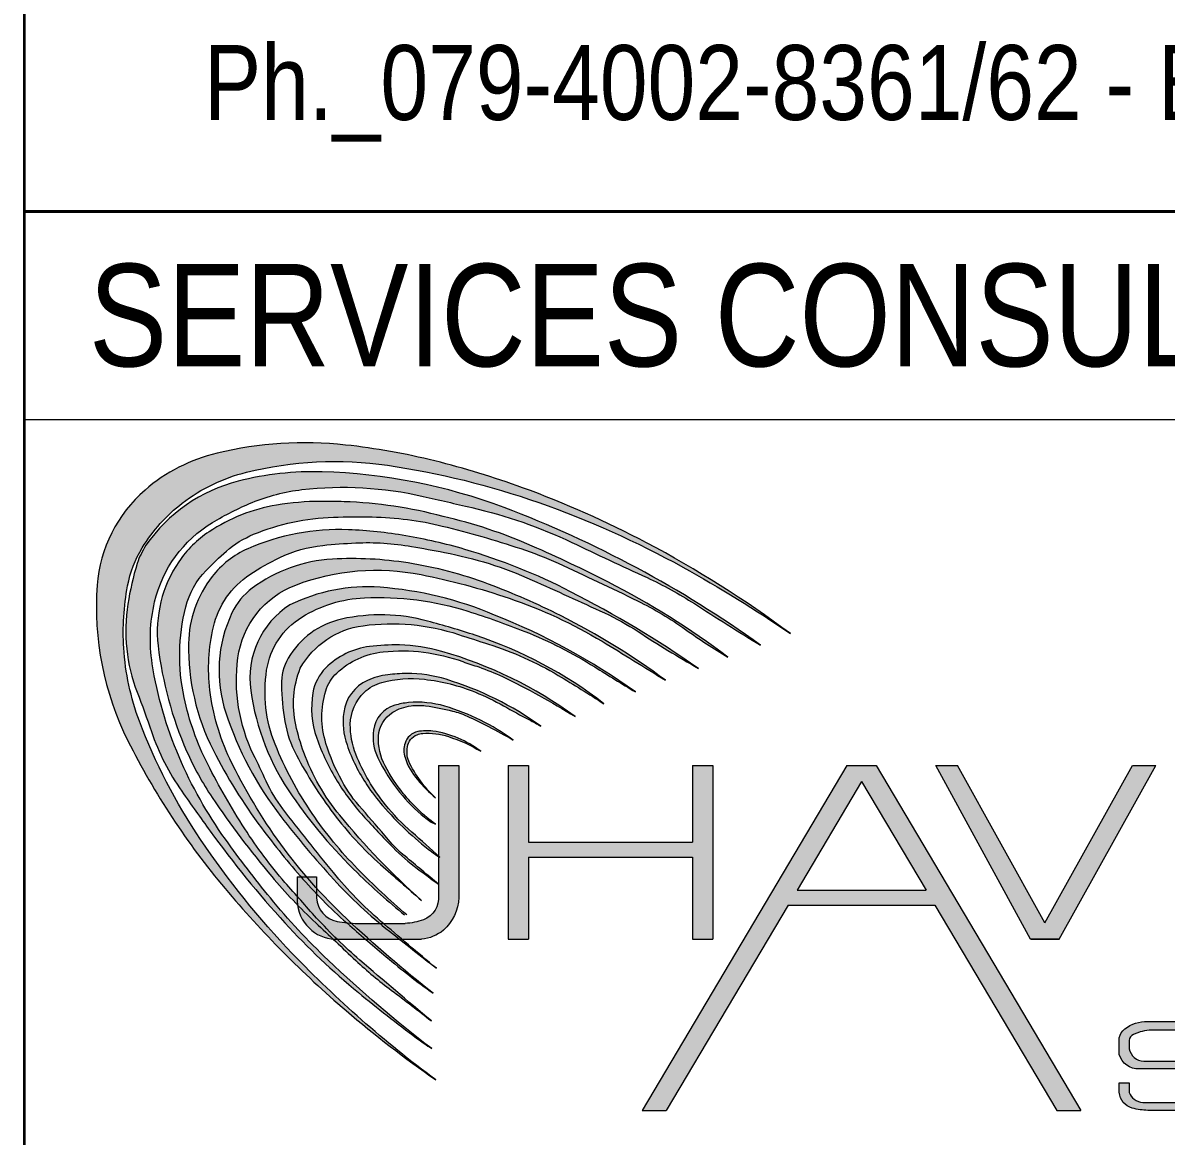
# Model space of a CAD drawing. Header units: millimetres. Extents: x 1112055 to 3390982, y -148532 to 766891.
# Drawn here: x 2341707 to 2345750, y 508818 to 512755 of the extents above; entities that cross this region are included whole.
import ezdxf

# ---------------------------------------------------------------- set-up
doc = ezdxf.new("R2010")
doc.units = ezdxf.units.MM
doc.layers.add('B TITLE BLOCK', color=250, linetype='Continuous', lineweight=0)
doc.layers.add('P_TITLE BLOCK TEXT', color=7, linetype='Continuous', lineweight=9)
doc.layers.add('FORMAT TEXT', color=7, linetype='Continuous')
doc.styles.add('SWINC', font='swissc.ttf')

msp = doc.modelspace()

# ---------------------------------------------------------------- hatches: boundary and pattern name
at = {"layer": 'P_TITLE BLOCK TEXT'}
h = msp.add_hatch(color=132, dxfattribs=at)
edge = h.paths.add_edge_path()
edge.add_arc((2342046.92718022, 507396.9352917128), 3983.460193533104, 53.40738024925572, 62.06814965141151)
edge.add_arc((2342292.862094722, 507860.8017895074), 3458.430565851211, 62.06814965141592, 70.03317482810094)
edge.add_arc((2342406.772265714, 508174.3321367174), 3124.848783258547, 70.03317482809399, 75.97859343029795)
edge.add_arc((2342594.119618882, 508924.5471444026), 2351.594886733707, 75.97859343029036, 83.79600611430364)
edge.add_arc((2342704.18172542, 509937.0287126045), 1333.1487206323, 83.79600611432355, 103.4628344697706)
edge.add_arc((2342534.192569336, 510647.1133251368), 603.0004684687026, 103.4628344698406, 130.8945988032374)
edge.add_arc((2342462.539610618, 510729.8475214706), 493.5514221663231, 130.8945988031822, 175.7468558291795)
edge.add_arc((2343021.935167643, 510688.2463836524), 1054.491743312077, 175.7468558291913, 206.5994891066257)
edge.add_arc((2344467.369536622, 511412.0498771463), 2671.022600495605, 206.599489106624, 220.0351460704707)
edge.add_arc((2345258.358317739, 512076.5955281502), 3704.117065735641, 220.0351460704673, 229.4516176688138)
edge.add_arc((2345435.824181096, 512284.0264122426), 3977.10370338756, 229.451617668814, 235.220912016763)
edge.add_arc((2345533.871216061, 512213.369543919), 3976.832745074115, 223.750510350848, 233.4797225032691, ccw=False)
edge.add_arc((2344865.118383506, 511573.1665639774), 3051.041080295484, 214.0067101927334, 223.7505103507822, ccw=False)
edge.add_arc((2344011.608780795, 510997.3216201038), 2021.441137930228, 200.6184789275951, 214.0067101927427, ccw=False)
edge.add_arc((2342955.27998478, 510599.8848636479), 892.8196333248831, 183.5449206794399, 200.6184789276071, ccw=False)
edge.add_arc((2342952.539385852, 510599.715084636), 890.0737805561496, 169.3544634026393, 183.544920679443, ccw=False)
edge.add_arc((2342472.74041362, 510689.90176247), 401.8722948823189, 148.634627778449, 169.3544634026265, ccw=False)
edge.add_arc((2342624.415526044, 510597.4446543347), 579.5057843296406, 127.55366604195959, 148.6346277784826, ccw=False)
edge.add_arc((2342645.683122375, 510569.7818704572), 614.399053971752, 103.94398023847441, 127.55366604195959, ccw=False)
edge.add_arc((2342809.453496992, 509910.1880811927), 1294.020053079352, 81.67138494386961, 103.94398023850198, ccw=False)
edge.add_arc((2342582.29755739, 508358.5162299655), 2862.230930090885, 70.63499127281437, 81.67138494385648, ccw=False)
edge.add_arc((2342417.542485119, 507889.7552946466), 3359.102189393192, 61.111131010544284, 70.6349912728316, ccw=False)
edge.add_arc((2341849.027080394, 506859.4183676916), 4535.879121727085, 55.448239063428616, 61.11113101054133, ccw=False)
h = msp.add_hatch(color=132, dxfattribs=at)
edge = h.paths.add_edge_path()
edge.add_arc((2342023.759006845, 507371.7012640982), 3922.043682215368, 54.24761768028899, 69.31180215863142)
edge.add_arc((2342711.055773655, 509191.7130925895), 1976.58232265657, 69.31180215862446, 88.41161020678312)
edge.add_arc((2342735.902513612, 510087.7454255631), 1080.205559111655, 88.41161020676671, 104.2991623419209)
edge.add_arc((2342609.562995494, 510583.425378614), 568.6781505642957, 104.2991623419709, 145.1882889090143)
edge.add_arc((2342383.762916564, 510751.8059590054), 287.315477425588, 147.0513518631415, 161.3344706506317)
edge.add_arc((2343155.145202835, 510528.6331284201), 1090.126543038868, 163.197533604834, 170.9660011900469)
edge.add_arc((2342674.759361654, 510605.0110060618), 603.7068306457809, 170.9660011900649, 201.0952379920951)
edge.add_arc((2338671.545256654, 509060.6814880536), 3687.059631258864, 18.79786891565118, 21.095237992081024, ccw=False)
edge.add_arc((2342951.75902867, 510517.6074636456), 834.318834698895, 198.7978689156305, 215.0918986736484)
edge.add_arc((2352477.260908659, 517210.2303829382), 12475.89895105407, 215.0918986736579, 215.8857887100324)
edge.add_arc((2345338.343565548, 512045.2141141972), 3664.455602311793, 215.8857887100313, 222.4444580678789)
edge.add_arc((2344487.648648885, 511267.2115833175), 2511.646086702557, 222.4444580678766, 230.61131698133)
edge.add_arc((2346392.45379648, 513587.0934026969), 5513.334662518874, 230.6113169813324, 233.3279145232595)
edge.add_arc((2343700.454396517, 509971.824548768), 1005.893076036915, 233.3279145232814, 237.0330179159779)
edge.add_arc((2345845.662533816, 512652.7940214676), 4435.633177692659, 226.396320609744, 232.62480690979038, ccw=False)
edge.add_arc((2344479.905541501, 511218.7923005814), 2455.316764194065, 219.3977118789378, 226.3963206098031, ccw=False)
edge.add_arc((2345538.852715651, 512088.5504957013), 3825.662864871654, 215.4741100902654, 219.3977118789336, ccw=False)
edge.add_arc((2343700.403229877, 510778.4502118351), 1568.173271201242, 203.2559197460739, 215.4741100902628, ccw=False)
edge.add_arc((2343513.468633096, 510698.1138908855), 1364.707136578497, 188.8184660672453, 203.2559197460716, ccw=False)
edge.add_arc((2342730.540143985, 510576.6517639933), 572.4129567869534, 166.8091135261301, 188.818466067251, ccw=False)
edge.add_arc((2342608.585774465, 510605.2354385605), 447.1536469674936, 121.10774220174449, 166.8091135260905, ccw=False)
edge.add_arc((2342916.977111445, 510094.1654299095), 1044.060482625777, 112.47187289561819, 121.10774220172871, ccw=False)
edge.add_arc((2342768.863475748, 510452.2404658249), 656.5616046743648, 96.5250780721928, 112.4718728955371, ccw=False)
edge.add_arc((2342838.796911293, 509840.8220138929), 1271.966519154811, 77.10621375621469, 96.5250780722003, ccw=False)
edge.add_arc((2326628.069023244, 439025.7768078264), 73918.77185977327, 76.96954675787379, 77.10621375622378, ccw=False)
edge.add_arc((2342902.807404834, 509348.8640657455), 1737.031018516028, 64.59019371594809, 76.96954675787248, ccw=False)
edge.add_arc((2354273.137946829, 533284.1511580149), 24761.69319274042, 244.5901937159453, 245.2703384407892)
edge.add_arc((2343350.411316664, 509568.7875229205), 1348.159916429496, 57.15566881064052, 65.27033844077948, ccw=False)
edge.add_arc((2350094.43042045, 520015.6962994373), 11086.45695169324, 237.1556688106466, 238.5822244072831)
h = msp.add_hatch(color=132, dxfattribs=at)
edge = h.paths.add_edge_path()
edge.add_arc((2342448.680543265, 508186.2984838955), 2911.775350839467, 53.01612924514095, 62.88470590878247)
edge.add_arc((2341518.046868533, 506368.8772629718), 4953.612496852618, 62.88470590886587, 66.3109962769077)
edge.add_arc((2342786.000351503, 509258.8627951239), 1797.709708267341, 66.31099627690796, 76.91710299818887)
edge.add_arc((2342785.318585643, 509470.7227810262), 1592.245689761562, 75.16724703513981, 87.92433128887437)
edge.add_arc((2342775.219389248, 509192.071295814), 1871.080128047284, 87.9243312888697, 90.44793256673154)
edge.add_arc((2342768.389485357, 510065.6775566245), 997.4471693601369, 90.44793256671373, 99.46315152080984)
edge.add_arc((2342705.248468737, 510444.4898443601), 613.4087112270604, 99.46315152080241, 123.6125298632166)
edge.add_arc((2342582.803406483, 510628.6970694475), 392.218532781908, 123.6125298632871, 145.7118384992228)
edge.add_arc((2342620.500747522, 510602.9930988734), 437.8450998726177, 145.7118384991926, 186.6728121483949)
edge.add_arc((2343483.106311451, 510703.9110165348), 1306.333893721601, 186.6728121483795, 203.6550427976642)
edge.add_arc((2343245.701482945, 510599.9196813731), 1047.152007033456, 203.655042797697, 213.9289290409143)
edge.add_arc((2345049.425086226, 511813.2940328551), 3221.018643666438, 213.9289290409112, 220.1424188926563)
edge.add_arc((2344072.967256808, 510989.8038797117), 1943.675336275264, 220.1424188926581, 226.8152722522485)
edge.add_arc((2189295.283498962, 346080.245959013), 224222.8422631441, 46.765628140033584, 46.81527225225318, ccw=False)
edge.add_arc((2343858.824728528, 510475.9557494289), 1422.538090449784, 226.7656281400027, 233.409152749076)
edge.add_arc((2339651.56613917, 504808.9862101548), 5635.476403496908, 51.6000489786436, 53.409152749081784, ccw=False)
edge.add_arc((2360615.848100759, 529994.0460898934), 27135.19152041264, 229.2381174641758, 229.9402789040419, ccw=False)
edge.add_arc((2344053.808696291, 510780.9123315053), 1768.960857329216, 222.3327286225212, 229.2381174643312, ccw=False)
edge.add_arc((2347947.783251625, 514328.2246722918), 7036.451975558901, 220.9611253449932, 222.3327286225237, ccw=False)
edge.add_arc((2343891.147157609, 510806.6741273543), 1664.5235843922, 212.7878394635911, 220.9611253449889, ccw=False)
edge.add_arc((2344627.790196077, 511281.1869201072), 2540.768616690681, 206.8507668105037, 212.7878394635839, ccw=False)
edge.add_arc((2343231.350640802, 510574.2408185112), 975.5797392282301, 192.1376993457837, 206.8507668105067, ccw=False)
edge.add_arc((2342963.538198233, 510516.6424662915), 701.6434791759563, 165.7026492173276, 192.1376993458107, ccw=False)
edge.add_arc((2342562.006687139, 510618.9717931928), 287.2778851134993, 135.9985851138468, 165.7026492173011, ccw=False)
edge.add_arc((2343207.44982446, 509995.64379729), 1184.570832814299, 131.2171625217584, 135.9985851138064, ccw=False)
edge.add_arc((2342655.649130119, 510625.5798230242), 347.1322363702043, 112.38740906028599, 131.2171625218344, ccw=False)
edge.add_arc((2342832.314066859, 510196.6910688567), 810.9814180404866, 91.89429604945241, 112.38740906023901, ccw=False)
edge.add_arc((2342891.038774335, 508421.1228553886), 2587.520489368534, 88.85882096968811, 91.89429604946707, ccw=False)
edge.add_arc((2342919.906572456, 509870.3120109683), 1138.043839535631, 76.24362541446368, 88.858820969683, ccw=False)
edge.add_arc((2342340.093286403, 507501.9520188507), 3576.344989708665, 71.62296314053322, 76.24362541447829, ccw=False)
edge.add_arc((2343046.053796375, 509626.9907810164), 1337.110749537501, 65.54379506613338, 71.62296314056448, ccw=False)
edge.add_arc((2339276.908066203, 501339.5742085798), 10441.38079058424, 63.83661002077969, 65.54379506612253, ccw=False)
edge.add_arc((2343345.482057774, 509621.3623382259), 1214.175961963866, 54.49647087518241, 63.836610020779176, ccw=False)
edge.add_arc((2345279.098738439, 512331.8397877505), 2115.322719832321, 234.4964708751782, 239.3390621587324)
h = msp.add_hatch(color=132, dxfattribs=at)
edge = h.paths.add_edge_path()
edge.add_arc((2341798.656217111, 507156.7197670219), 4033.773154314036, 55.28720005186334, 62.77266649209215)
edge.add_arc((2342671.504651851, 508853.1080501379), 2126.000212606004, 62.77266649213629, 73.66009049672874)
edge.add_arc((2342749.558768361, 509119.3437634454), 1848.55850675905, 73.66009049673629, 80.30206210325746)
edge.add_arc((2342795.834788742, 509390.1283132579), 1573.84821849152, 80.30206210324346, 87.71879765214695)
edge.add_arc((2342826.446387023, 510158.5776897316), 804.7893688882642, 87.7187976521509, 113.7335407099896)
edge.add_arc((2342633.695653145, 510596.9786442308), 325.886202976457, 113.7335407100394, 142.1411216385776)
edge.add_arc((2342688.720033028, 510554.2067221969), 395.5792420640497, 142.1411216386253, 179.0839824051874)
edge.add_arc((2343096.861759753, 510547.6809909355), 803.7731350379426, 179.0839824051959, 206.9126001335012)
edge.add_arc((2344076.77419171, 511045.0899331482), 1902.701717843442, 206.9126001335089, 216.6660081225211)
edge.add_arc((2344812.037348996, 511592.459938007), 2819.340050371053, 216.6660081225321, 221.4175533272283)
edge.add_arc((2344041.046842712, 510912.3204671742), 1791.227186650993, 221.4175533272278, 228.8969356126066)
edge.add_arc((2349624.100162628, 517311.603707758), 10283.65383432578, 228.896935612599, 229.8411236474212)
edge.add_arc((2344623.104519843, 511385.1015163127), 2529.081915491992, 229.8411236474284, 234.6107852575618)
edge.add_arc((2345954.320928979, 512884.3083535242), 4527.439426858551, 226.7327607072965, 231.8632390979755, ccw=False)
edge.add_arc((2344137.944716885, 510954.6073000387), 1877.350994427401, 216.0121058594802, 226.732760707364, ccw=False)
edge.add_arc((2344192.072133631, 510993.9506462192), 1944.266434588435, 205.6454571080719, 216.0121058594733, ccw=False)
edge.add_arc((2343135.94478917, 510486.9085627048), 772.7304162863592, 186.8155097429064, 205.6454571081009, ccw=False)
edge.add_arc((2343009.901543621, 510471.8442099577), 645.7901371294681, 166.830147461899, 186.8155097428885, ccw=False)
edge.add_arc((2342679.463537141, 510549.1643349901), 306.4265005164199, 123.5863709554502, 166.830147461879, ccw=False)
edge.add_arc((2342991.130843855, 510079.8251550534), 869.8231422192868, 115.5585784403892, 123.58637095541579, ccw=False)
edge.add_arc((2342815.113677132, 510447.8839353547), 461.8411466159997, 95.85490133412372, 115.558578440363, ccw=False)
edge.add_arc((2342985.440419445, 508786.88051088), 2131.554767352607, 92.71483869403028, 95.85490133412219, ccw=False)
edge.add_arc((2342927.028206156, 510018.7283814482), 898.3227685459067, 80.0610950344797, 92.71483869402391, ccw=False)
edge.add_arc((2341581.498398212, 502339.9788520817), 8694.068069594936, 79.28571113577311, 80.06109503447601, ccw=False)
edge.add_arc((2342940.054062265, 509520.1160481382), 1386.53472061215, 65.80530353126733, 79.28571113578681, ccw=False)
edge.add_arc((2332116.504894434, 485430.6634889421), 27795.83121238532, 65.22654519456478, 65.80530353127, ccw=False)
edge.add_arc((2343374.448352093, 509824.7606196335), 929.2485171971322, 56.83056846317572, 65.22654519455659, ccw=False)
edge.add_arc((2346117.402289801, 514021.318494001), 4084.222764990106, 236.8305684631845, 240.3307255067308)
h = msp.add_hatch(color=132, dxfattribs=at)
edge = h.paths.add_edge_path()
edge.add_arc((2342459.792776225, 508379.6196827538), 2552.48137240284, 53.45077465835951, 63.24895756191915)
edge.add_arc((2342459.792776126, 508379.6196825713), 2552.481372617236, 63.24895756192193, 69.5012958079325)
edge.add_arc((2342841.222162495, 509399.8692586551), 1463.262581782933, 69.50129580793559, 81.02466550396414)
edge.add_arc((2342872.78203462, 509599.6871471677), 1260.967712613867, 81.02466550398493, 93.23353139609002)
edge.add_arc((2342831.288669303, 510334.138088063), 525.3456058496182, 93.23353139604494, 126.5489646331923)
edge.add_arc((2342656.798966075, 510569.5264161079), 232.3365249089376, 126.5489646331865, 154.732790824853)
edge.add_arc((2342879.213725668, 510464.5471305474), 478.2815913069799, 154.7327908248425, 198.2173147103063)
edge.add_arc((2343587.382143426, 510697.6182244212), 1223.818071106319, 198.2173147102939, 217.7196306197835)
edge.add_arc((2345461.432394253, 512147.0747678443), 3592.99274046108, 217.7196306197793, 222.3629290591713)
edge.add_arc((2344024.429452049, 510836.6147430192), 1648.183512646866, 222.3629290591771, 231.7364027694805)
edge.add_arc((2383627.996035535, 561048.9852289429), 65599.13843865412, 231.7364027694791, 231.9209567121598)
edge.add_arc((2350451.274439441, 518229.3963687628), 11435.33267655476, 229.1543371190402, 230.4503089388822, ccw=False)
edge.add_arc((2343881.281888966, 510630.2390851724), 1389.836494976476, 219.2765559648444, 229.154337119023, ccw=False)
edge.add_arc((2350318.915684113, 515894.9839731077), 9706.12578861229, 217.5748957151375, 219.2765559648438, ccw=False)
edge.add_arc((2343026.453754553, 510284.1207041729), 504.9417552007695, 204.6714784584371, 217.5748957151862, ccw=False)
edge.add_arc((2338513.577677942, 508211.1507375353), 4461.26957391914, 24.67147845844026, 26.00574068750123)
edge.add_arc((2343061.830885995, 510430.0461879834), 599.373099167453, 172.400002179117, 206.0057406875456, ccw=False)
edge.add_arc((2342786.337219615, 510466.8048805256), 321.4379238213305, 110.82950500992459, 172.400002179097, ccw=False)
edge.add_arc((2342957.604353799, 510016.6394259543), 803.0823650214962, 78.67766828733909, 110.82950500992189, ccw=False)
edge.add_arc((2342624.076419848, 508350.8743547911), 2501.909653197962, 71.27996263669809, 78.6776682873546, ccw=False)
edge.add_arc((2342886.305518772, 509124.705628272), 1684.854612126302, 58.94944824205862, 71.2799626367148, ccw=False)
edge.add_arc((2336403.967154919, 498357.8121725445), 14252.53957596127, 57.89011606815012, 58.94944824206061, ccw=False)
h = msp.add_hatch(color=132, dxfattribs=at)
edge = h.paths.add_edge_path()
edge.add_line((2343056.926867315, 509600.5862721694), (2343064.782890283, 509600.5862721694))
edge.add_arc((2344903.615729587, 511735.9710480846), 2818.008934006757, 224.4152357702983, 229.2674421493922, ccw=False)
edge.add_arc((2343920.831132074, 510773.0451800937), 1442.112211008926, 214.3545270102567, 224.4152357703511, ccw=False)
edge.add_arc((2343786.459059543, 510681.1952603034), 1279.347774968426, 201.8986111304294, 214.3545270102003, ccw=False)
edge.add_arc((2343061.351386574, 510389.7242618481), 497.8514663811077, 171.2118722929926, 201.898611130643, ccw=False)
edge.add_arc((2342835.402081791, 510424.6551227), 269.2180187549518, 121.70418698984739, 171.2118722928225, ccw=False)
edge.add_arc((2342936.248344614, 510261.3977944421), 461.1110200759333, 92.64938196628702, 121.70418698980251, ccw=False)
edge.add_arc((2342963.83620639, 509665.2054287954), 1057.941336808632, 72.56091565514618, 92.64938196649229, ccw=False)
edge.add_arc((2342412.05468066, 507908.6683707482), 2899.105449108695, 68.33645517902892, 72.56091565516351, ccw=False)
edge.add_arc((2342922.325944375, 509193.302047408), 1516.839032757562, 57.85118426068328, 68.336455178937, ccw=False)
edge.add_arc((2348413.840658146, 517930.9803691007), 8803.226679489228, 237.8511842608823, 238.9481287370369)
edge.add_arc((2342530.38760394, 508519.5483677461), 2301.832059219214, 54.3179996890787, 68.47983176015119)
edge.add_arc((2342879.288715403, 509501.7370981562), 1260.632292346154, 66.85630585584224, 85.85399925658508)
edge.add_arc((2342925.605066235, 510140.6897124323), 620.0031893132917, 85.85399925655507, 116.2518230928314)
edge.add_arc((2342817.104578448, 510437.97285524), 307.2978177569635, 122.6386322867832, 188.0987234821175)
edge.add_arc((2343373.371495466, 510517.1287169423), 869.1683841737924, 188.0987234821885, 214.7424679282327)
edge.add_arc((2344188.936169229, 511082.7472665377), 1861.67535177634, 214.7424679282009, 225.7640883251302)
edge.add_arc((2344620.104733053, 511525.5719706572), 2479.736877038893, 225.7640883252649, 230.9217965040508)
h = msp.add_hatch(color=132, dxfattribs=at)
edge = h.paths.add_edge_path()
edge.add_arc((2342837.03447313, 509159.3076872032), 1505.439449482451, 52.08510123109439, 71.8050087135348)
edge.add_arc((2342301.628199791, 507530.380343669), 3220.100981110898, 71.80500871358416, 74.93710661869075)
edge.add_arc((2342972.455859847, 510022.9954891963), 638.795107484768, 74.93710661870263, 102.4675891183568)
edge.add_arc((2342897.319604268, 510362.8228432697), 290.7605007566669, 102.4675891185397, 150.0258364486881)
edge.add_arc((2342801.964752682, 510417.8186761433), 180.6828492779287, 150.0258364487815, 181.2845138723864)
edge.add_arc((2343500.377829751, 510433.4790201558), 879.2714783019431, 181.284513872372, 189.7474603923826)
edge.add_arc((2343023.652052725, 510351.5843040515), 395.5626702342156, 189.7474603924272, 208.0002640887352)
edge.add_arc((2344079.905464536, 510913.2104502531), 1591.846582213725, 208.0002640887485, 216.8454368057334)
edge.add_arc((2343762.480833258, 510675.3536521866), 1195.192762189753, 216.8454368057501, 228.620756083938)
edge.add_arc((2368487.983990741, 538741.4214479472), 38599.13196526759, 228.620756083933, 228.9060257595738)
edge.add_arc((2344919.522366743, 511674.3659099123), 2709.219633567363, 219.4514480692649, 228.2904279772979, ccw=False)
edge.add_arc((2343413.000610541, 510434.6278245972), 758.1793156614624, 200.0239070842933, 219.4514480692469, ccw=False)
edge.add_arc((2343409.977709762, 510433.5261500598), 754.961922947245, 192.3194102271651, 200.0239070842656, ccw=False)
edge.add_arc((2343012.679012015, 510346.7600222824), 348.2991435254065, 158.6643999725376, 192.3194102271473, ccw=False)
edge.add_arc((2342950.984519302, 510323.520605671), 302.5186561086045, 97.73922979284202, 150.2835099228814, ccw=False)
edge.add_arc((2343011.890882744, 509875.3586519624), 754.8003402998963, 71.77680479685301, 97.73922979256002, ccw=False)
edge.add_arc((2345753.432237461, 518202.4410049174), 8011.974979766111, 251.7768047968451, 252.5678241103901)
edge.add_arc((2343005.25304605, 509450.2177370553), 1161.568555780685, 59.164841834606705, 72.56782411040638, ccw=False)
edge.add_arc((2341037.78640446, 506154.3616742971), 5000.004718090036, 56.98458129739481, 59.16484183460511, ccw=False)
h = msp.add_hatch(color=132, dxfattribs=at)
edge = h.paths.add_edge_path()
edge.add_arc((2342780.247038585, 509100.4871789363), 1489.032607925725, 53.79917193802662, 74.05763102098365)
edge.add_arc((2343025.013842364, 509957.3423592001), 597.9032187866062, 74.05763102094878, 88.70665562102216)
edge.add_arc((2343022.336850719, 509838.7704819021), 716.505311386046, 88.70665562103183, 97.13749609268712)
edge.add_arc((2342966.350380909, 510285.8709727469), 265.9131080437439, 97.13749609277167, 135.0369673458544)
edge.add_arc((2342893.585822401, 510358.541696132), 163.0748125865799, 135.0369673457807, 170.1898613315723)
edge.add_arc((2343047.102461472, 510331.9967915729), 318.8695186263357, 170.1898613316205, 199.4159961850848)
edge.add_arc((2343504.441270025, 510493.1947407939), 803.7855573828866, 199.4159961850925, 211.5021791769141)
edge.add_arc((2343526.293282025, 510506.586814218), 829.4147996524739, 211.5021791769064, 222.0730402202125)
edge.add_arc((2345471.02792041, 512262.1279424927), 3449.322711543688, 222.0730402201995, 224.6311614513858)
edge.add_arc((2343540.621628405, 510356.4167946436), 736.7218505060507, 224.6311614513976, 233.5458073494024)
edge.add_arc((2365814.226385144, 540507.8505913166), 38223.01839811681, 233.5458073493828, 233.683967900971)
edge.add_arc((2330526.916619147, 494674.7356098709), 19648.43085715956, 49.92232914479892, 50.3720894981516)
edge.add_arc((2343353.389477178, 510163.9090879235), 462.0863169786884, 219.9746739940151, 230.3720894981466, ccw=False)
edge.add_arc((2339489.898973861, 506924.9647068615), 4579.472923258155, 39.97467399401811, 41.74776493043341)
edge.add_arc((2343315.346636933, 510339.0391907857), 547.90012779421, 208.7369917656457, 221.7477649304432, ccw=False)
edge.add_arc((2343464.080841886, 510420.5936435973), 717.5261649955588, 197.3262203634015, 208.7369917656462, ccw=False)
edge.add_arc((2343081.441285124, 510301.2225704346), 316.6989160346759, 163.1950476221345, 197.3262203633577, ccw=False)
edge.add_arc((2342915.30287958, 510351.3983820308), 143.1489754879351, 133.2193021889356, 163.1950476221556, ccw=False)
edge.add_arc((2343011.053788513, 510249.5028324419), 282.973649939649, 96.02578422552818, 133.2193021890302, ccw=False)
edge.add_arc((2343047.366583317, 509905.4989145001), 628.8888340944637, 69.94961683808629, 96.02578422542678, ccw=False)
edge.add_arc((2343559.286087979, 511308.1472373868), 864.2568041357652, 249.9496168381401, 253.9176478194598)
edge.add_arc((2342435.438078961, 508171.9497356029), 2469.568363915475, 66.92861449591942, 69.01444899371262, ccw=False)
edge.add_arc((2342139.930748876, 507858.3579986307), 2877.739961011551, 58.12212091341661, 63.96105235790901, ccw=False)
h = msp.add_hatch(color=132, dxfattribs=at)
edge = h.paths.add_edge_path()
edge.add_arc((2342862.243607372, 509322.1162193187), 1163.06680761905, 54.40415380802535, 72.89465886732175)
edge.add_arc((2343067.531731774, 509989.1944231795), 465.1151301466862, 72.8946588673009, 90.33272499460075)
edge.add_arc((2343068.163135911, 509880.4668376053), 573.8445490631908, 90.33272499455599, 97.06888331372978)
edge.add_arc((2343028.170680675, 510202.9733543863), 248.8678578257415, 97.06888331377263, 114.3860548473289)
edge.add_arc((2342985.210477227, 510297.7399000629), 144.8184596607532, 114.3860548473123, 172.3731700212537)
edge.add_arc((2343088.311175974, 510283.9341880589), 248.839379508821, 172.373170021417, 199.3428935672612)
edge.add_arc((2343456.753415956, 510413.2705617871), 639.3231586482207, 199.3428935671717, 213.5415274181879)
edge.add_arc((2343512.563142886, 510450.2684134818), 706.282598990439, 213.5415274181484, 220.9844170734667)
edge.add_arc((2343879.268218785, 510768.8652150583), 1192.0567591417, 220.9844170734715, 232.4085544282578)
edge.add_arc((2343322.72311346, 510045.9534188534), 279.7279152649368, 232.4085544282588, 239.7843643083957)
edge.add_arc((2339495.653702726, 505786.7854826323), 5452.396676139946, 47.46137804962812, 48.86303749326951)
edge.add_arc((2343593.377487884, 510477.9817389856), 776.4605653687595, 218.9083538298821, 228.8630374935265, ccw=False)
edge.add_arc((2343529.119468784, 510426.116583187), 693.8827995620857, 201.7874292416957, 218.9083538298475, ccw=False)
edge.add_arc((2343139.757339991, 510270.4819265657), 274.567865793023, 179.1340630967201, 201.7874292417347, ccw=False)
edge.add_arc((2343024.71732126, 510272.2207105359), 159.5147073016678, 133.6215333949089, 179.1340630967445, ccw=False)
edge.add_arc((2343013.550059586, 510283.9386689487), 143.327728501491, 104.95042505109481, 133.6215333946971, ccw=False)
edge.add_arc((2343082.164867588, 510026.975580074), 409.2939310888989, 83.71208113017627, 104.95042505108171, ccw=False)
edge.add_arc((2343052.876513117, 509761.1711471856), 676.7071025154205, 67.91761218112572, 83.71208113019918, ccw=False)
edge.add_arc((2342988.908313618, 509603.4974447399), 846.8626989215098, 60.42829054110808, 67.91761218112782, ccw=False)
edge.add_arc((2344845.964779726, 512876.2695862883), 2916.074479500277, 240.4282905411178, 242.4768509611829)
edge.add_arc((2342990.377242944, 509315.2326230815), 1099.419183783679, 60.051972186285184, 62.47685096117209, ccw=False)
h = msp.add_hatch(color=132, dxfattribs=at)
edge = h.paths.add_edge_path()
edge.add_arc((2342974.673504338, 509582.1575028076), 789.1850772523284, 53.77482452011886, 73.46652142465541)
edge.add_arc((2343102.462118267, 510012.6407927866), 340.1351993901639, 73.46652142476839, 95.26531184419912)
edge.add_arc((2343094.696860579, 510096.9023427467), 255.5165960607991, 95.26531184427276, 106.5237001269757)
edge.add_arc((2343052.198265631, 510240.157567744), 106.090393341055, 106.5237001273062, 172.3154988673593)
edge.add_arc((2343119.522552851, 510231.073510857), 174.0247715138624, 172.3154988673716, 205.4996475874657)
edge.add_arc((2343517.629051945, 510420.9575645981), 615.0970314508708, 205.4996475874651, 218.9425185811987)
edge.add_arc((2343517.629051846, 510420.9575645275), 615.0970313326035, 218.9425185811844, 230.5936621253728)
edge.add_arc((2343242.223260925, 510085.7486734138), 181.2614053676459, 230.593662125466, 245.3563809869935)
edge.add_arc((2343527.007109739, 510412.6819807361), 609.6041778823974, 218.8547993056225, 233.761641574869, ccw=False)
edge.add_arc((2343527.007109795, 510412.6819807783), 609.6041779596701, 207.9136490482083, 218.8547993057038, ccw=False)
edge.add_arc((2343168.148177777, 510222.5664896854), 203.4962698262796, 177.0418109073374, 207.9136490482006, ccw=False)
edge.add_arc((2343069.409648582, 510227.6689083319), 104.6259920806955, 121.28663662458689, 177.041810907323, ccw=False)
edge.add_arc((2343101.373049238, 510175.0707178523), 166.1745795792854, 97.41777900960898, 121.2866366245122, ccw=False)
edge.add_arc((2343105.755943099, 510141.4060958178), 200.123313501466, 82.58222099039011, 97.41777900960989, ccw=False)
edge.add_arc((2343028.667462758, 509549.2962620755), 797.2302461439368, 75.64489222989198, 82.58222099041518, ccw=False)
edge.add_arc((2343143.18597957, 509996.771679838), 335.3333526804784, 66.1581539929025, 75.64489222991239, ccw=False)
edge.add_arc((2342780.245553963, 509175.5006166209), 1233.226392979697, 62.28636535536941, 66.15815399287987, ccw=False)
edge.add_arc((2342349.366034015, 508355.270387703), 2159.743953069265, 59.63748441652751, 62.28636535536742, ccw=False)
h = msp.add_hatch(color=132, dxfattribs=at)
edge = h.paths.add_edge_path()
edge.add_arc((2343105.812065535, 509892.0641975991), 362.1153457545043, 52.43887609294256, 81.89911070125464)
edge.add_arc((2343135.544180827, 510100.9496864216), 151.1244783708109, 81.89911070125028, 102.2464079621946)
edge.add_arc((2343116.361588934, 510189.3260688235), 60.69021053417254, 102.2464079619102, 161.9990718890875)
edge.add_arc((2343137.383032588, 510182.4954112732), 82.79358077163731, 161.9990718890802, 198.000928111188)
edge.add_arc((2343274.401750413, 510227.0179452888), 226.8643448806049, 198.0009281109602, 220.6716531574958)
edge.add_arc((2343590.261967183, 510498.4288232305), 643.3154719086102, 220.6716531574724, 228.8148331924045)
edge.add_arc((2343450.791302268, 510320.9344409882), 418.0649431446379, 204.9513687922941, 227.1815915670952, ccw=False)
edge.add_arc((2343128.021497781, 510170.7578067011), 62.06863955412713, 180.882368989278, 204.9513687919473, ccw=False)
edge.add_arc((2343225.103644671, 510172.2530136659), 159.1622999357622, 171.9576228936669, 180.8823689892832, ccw=False)
edge.add_arc((2343122.052072292, 510186.8137002231), 55.08713401952993, 112.3077970324519, 171.9576228936914, ccw=False)
edge.add_arc((2343125.305815726, 510178.8833281124), 63.65904443165784, 93.65673225935979, 112.307797032237, ccw=False)
edge.add_arc((2343136.989818703, 509996.0602973931), 246.8550500846428, 72.28647651719132, 93.65673225904112, ccw=False)
edge.add_arc((2343049.541372436, 509722.2712310991), 534.2705743246206, 58.768360754455784, 72.28647651717853, ccw=False)
for color, points in [(256, [(2343176.994352328, 509652.6932698223), (2343176.994352328, 510129.3354888606), (2343249.035430494, 510129.3354888606), (2343249.035430494, 509662.0929450658, -0.1971644618703633), (2343194.423388341, 509546.1367648876, -0.1370125281294121), (2343117.363549348, 509514.2712343602), (2342809.896135267, 509514.2712343602, -0.1806806632645672), (2342719.227645689, 509554.2900277294, -0.1938255351077862), (2342677.279251518, 509649.5693690935), (2342677.279251518, 509735.5041927291), (2342745.96158549, 509735.5041927291), (2342745.96158549, 509660.4893655768, 0.3491660753473304), (2342818.196218398, 509577.5337693036, 0.0418260561423153), (2342891.817614176, 509570.2284459189), (2343059.629582928, 509570.2284459189, 0.0753803811725278), (2343123.375132193, 509583.3736535686, 0.2867859399539136)]), (7, [(2344146.897207483, 510129.3354888606), (2344074.856129315, 510129.3354888606), (2344074.856129315, 509858.1555763307), (2343495.025301567, 509858.1555763307), (2343495.025301567, 510129.3354888606), (2343422.984223399, 510129.3354888606), (2343422.984223399, 509514.2712343602), (2343495.025301567, 509514.2712343602), (2343495.025301567, 509804.53523941), (2344074.856129315, 509804.53523941), (2344074.856129315, 509514.2712343602), (2344146.897207483, 509514.2712343602)]), (7, [(2345713.606780558, 510129.3354888606), (2345630.716668127, 510129.3354888606), (2345321.24511431, 509572.4635054849), (2345011.773560509, 510129.3354888606), (2344935.049874718, 510129.3354888606), (2345270.694306252, 509514.2712343602), (2345371.795922369, 509514.2712343602)])]:
    msp.add_hatch(color=color, dxfattribs=at).paths.add_polyline_path(points)
h = msp.add_hatch(color=7, dxfattribs=at)
h.paths.add_polyline_path([(2344724.400823988, 510129.3354888606), (2344620.962888169, 510129.3354888606), (2343897.052900326, 508909.4155534196), (2343982.406447727, 508909.4155534196), (2344412.821670981, 509634.7434535758), (2344932.542041176, 509634.7434535758), (2345362.95726443, 508909.4155534196), (2345448.31081183, 508909.4155534196)])
h.paths.add_polyline_path([(2344672.681856071, 510072.6551077042), (2344900.723315769, 509688.3637904829), (2344444.640396388, 509688.3637904829)], flags=16)
h = msp.add_hatch(color=7, dxfattribs=at)
edge = h.paths.add_edge_path()
edge.add_line((2345888.789377433, 509136.3615524851), (2345888.789377433, 509165.9328016443))
edge.add_arc((2345838.804818614, 509133.4497928492), 59.61209592930301, 33.01826321563853, 89.5582627726458)
edge.add_line((2345839.264409552, 509193.0601170916), (2345697.999044122, 509193.0601170916))
edge.add_arc((2345705.548427178, 509019.2561591442), 173.9678389368518, 92.48714741880943, 114.0429537283108)
edge.add_arc((2345645.517034576, 509153.8172934669), 26.62311738437441, 114.0429537290656, 173.3691583151364)
edge.add_line((2345619.072005815, 509156.8915142276), (2345619.072005815, 509127.2293226566))
edge.add_arc((2345673.399782599, 509138.1571803651), 55.41593096085754, 191.373097380949, 266.9893197897075)
edge.add_line((2345670.489221269, 509082.8177365965), (2345849.479546143, 509082.8177365965))
edge.add_arc((2345854.498726149, 509000.634356793), 82.33650516944768, 15.593509061259624, 93.49488039953019, ccw=False)
edge.add_line((2345933.804673718, 509022.7672907054), (2345934.002572265, 508970.1096174858))
edge.add_arc((2345862.657133349, 508988.7722415786), 73.7459503464845, 286.8361079586945, 345.3409580232849, ccw=False)
edge.add_arc((2345811.736556687, 509210.160303551), 300.7867341324682, 270.9573158560163, 283.9044309720404, ccw=False)
edge.add_line((2345816.761961953, 508909.4155534196), (2345685.334483062, 508909.4155534196))
edge.add_arc((2345689.941954124, 509144.290501466), 234.9201353807048, 255.28175512102752, 268.87619010349124, ccw=False)
edge.add_arc((2345645.950296771, 508976.8215588352), 61.76958625978331, 183.4260365921052, 255.2817551211161, ccw=False)
edge.add_line((2345584.291106681, 508973.1302088754), (2345584.291106681, 509006.429020073))
edge.add_line((2345584.291106681, 509006.4290200683), (2345619.072005821, 509006.4290200683))
edge.add_line((2345619.072005815, 509006.4290200683), (2345619.072005815, 508973.1099505541))
edge.add_arc((2345665.564085723, 508988.7683763845), 49.0581266755073, 198.6134072767966, 234.8504137457163)
edge.add_arc((2345672.666415293, 508998.8554013193), 61.3947047079909, 234.8504137460752, 265.2644397944547)
edge.add_line((2345667.597849675, 508937.6702772513), (2345836.965222384, 508937.6702772513))
edge.add_arc((2345830.884213299, 509013.9044171424), 76.47628885806446, 274.5606862053858, 333.2673842340846)
edge.add_line((2345899.186369781, 508979.5032808749), (2345899.574402863, 509009.7291080551))
edge.add_arc((2345852.0721504, 509003.0124319046), 47.97476135589245, 8.048099003054011, 64.756195017723)
edge.add_arc((2345828.396778099, 508952.7993883194), 103.4893810565336, 64.75619501791387, 84.27045226384045)
edge.add_line((2345838.728422292, 509055.7717589755), (2345654.979792963, 509055.7717589755))
edge.add_arc((2345652.432251676, 509126.5875672697), 70.86161633796074, 195.927715624935, 272.0602807552405, ccw=False)
edge.add_line((2345584.291106681, 509107.1414100976), (2345584.291106681, 509165.4780895747))
edge.add_arc((2345635.614698373, 509156.1341977239), 52.16722514790995, 127.4257817439341, 169.6818301060556, ccw=False)
edge.add_arc((2345680.368777726, 509097.6528490628), 125.80821754087, 88.35670740963042, 127.42578174499491, ccw=False)
edge.add_line((2345683.976571722, 509223.4093257297), (2345839.833688232, 509223.4093257297))
edge.add_arc((2345840.426601427, 509119.0466845254), 104.3643254425323, 45.300427081304974, 90.32550976604762, ccw=False)
edge.add_arc((2345881.375592978, 509160.4273708938), 46.14765159639204, 1.8933564716467117, 45.30042708062342, ccw=False)
edge.add_line((2345927.49805044, 509161.9520565631), (2345927.49805044, 509136.3615524831))
edge.add_line((2345927.49805044, 509136.3615524851), (2345888.789377439, 509136.3615524851))

# ---------------------------------------------------------------- linework, layer by layer
at = {"layer": 'B TITLE BLOCK', "color": 250, "lineweight": 0}
msp.add_line((2353785.583469103, 511351.4690196579), (2341712.389776581, 511351.4690196579), dxfattribs=at)
at = {"layer": 'B TITLE BLOCK', "color": 250, "lineweight": 0, "const_width": 10.06687975374391}
for points in [[(2341712.389776581, 489060.2107545885), (2353785.583469103, 489060.2107545885), (2353785.583469103, 567489.9546832086), (2341712.389776581, 567489.9546832086)], [(2353785.583469103, 516822.3343176152), (2341712.389776581, 516822.3343176152), (2341712.389776581, 512088.1525647024), (2353785.583469103, 512088.1525647024)], [(2353785.583469103, 489060.2107545885), (2341712.389776581, 489060.2107545885), (2341712.389776581, 512088.1525647024), (2353785.583469103, 512088.1525647024)]]:
    msp.add_lwpolyline(points, close=True, dxfattribs=at)
at = {"layer": 'P_TITLE BLOCK TEXT', "color": 132}
for points in [[(2344421.55328419, 510595.2326480938, 0.0378077344590599), (2343912.863673036, 510916.3437815363, 0.0347679777517854), (2343473.833112025, 511111.3478105753, 0.0259476034711019), (2343163.874365336, 511206.0769031766, 0.0341231325262742), (2342848.253313481, 511262.3697588365, 0.0860239859578199), (2342393.805270652, 511233.5440297624, 0.1202685463825944), (2342139.426519458, 511102.9305372333, 0.1982422965544351), (2341970.347371424, 510766.4508818583, 0.1354391661309318), (2342079.052697555, 510216.0965299883, 0.0586913647724932), (2342422.301072712, 509693.8948462278, 0.0411102443579723), (2342850.349124662, 509261.9952078961, 0.0251786142158179), (2343167.229250296, 509017.4026341793, -0.0424772162099488), (2342661.175053357, 509463.3121919553, -0.0425409834133469), (2342335.890522114, 509866.7498215636, -0.058483720823887), (2342119.649009768, 510285.4842096493, -0.0746355753155785), (2342064.168646862, 510544.6808685226, -0.0619967981424928), (2342077.784806736, 510764.1406336218, -0.0906544603941746), (2342129.595516247, 510899.0737510333, -0.0922433481412321), (2342271.204284361, 511056.8668706276, -0.1033826611895562), (2342497.629481659, 511166.0756881179, -0.09748963543525802), (2342996.892791885, 511190.5608427421, -0.0481926094262887), (2343531.370491117, 511058.8174101466, -0.041579616785334), (2344040.366053665, 510830.8454299875, -0.0247140572276785), (2344421.55328419, 510595.2326480938, 0.3374903865144703)], [(2344315.344062988, 510554.6345929009, 0.0658247287167134), (2343409.347021153, 511040.8391055845, 0.0835321098018171), (2342765.844818807, 511167.5359183382, 0.0694337833072887), (2342469.108110179, 511134.4855061149, 0.1803299053549353), (2342142.659729213, 510908.0731552412, 0.0624026744664062), (2342111.559372594, 510843.7592852901, 0.0339093221289556), (2342078.541309045, 510699.8053683612, 0.1322262159305749), (2342111.510878843, 510387.7252863565, -0.0100244993983427), (2342161.941721085, 510248.7645009593, 0.0712161484653518), (2342269.093484202, 510037.9662723887, 0.0034640126136177), (2342369.449070398, 509897.2149666177, 0.0286254085562181), (2342634.224878986, 509572.1639751369, 0.0356497353499514), (2342893.813621028, 509326.063477477, 0.0118539480662082), (2343099.700397794, 509165.0311963916, 0.0161679718986353), (2343153.092003156, 509127.8960620222, -0.0271835911207152), (2342786.5569351, 509440.8297279347, -0.0305466870762123), (2342582.537608083, 509660.403601381, -0.0171216152086295), (2342423.317677797, 509868.3843344545, -0.0533624770165587), (2342259.643377256, 510159.2745860302, -0.0630787383131954), (2342164.893667165, 510488.8983802738, -0.0963302348745512), (2342173.230181554, 510707.274116091, -0.2020957094585242), (2342377.564277006, 510988.08717449, -0.0376989324376342), (2342517.906036002, 511058.9475649724, -0.0696935291840665), (2342694.253072799, 511104.5490036315, -0.08493413319410499), (2343122.629118744, 511080.7164061034, -0.0005963223456894), (2343294.453894054, 511041.1671670712, -0.0540677109372014), (2343648.149583745, 510917.8579457799, 0.0029676999220204), (2343914.396956853, 510793.3100249338, -0.0354217290813857), (2344081.597192981, 510701.4403269799, 0.0062246034213168), (2344315.344062988, 510554.6345929009, 0.2812547078595315)], [(2344200.375991032, 510512.2388855502, 0.043086421605769), (2343775.816843093, 510778.0440222308, 0.0149511259026391), (2343508.269837809, 510905.0969778384, 0.0463109359686594), (2343192.930931345, 511009.9103953863, 0.0557208411864009), (2342842.98865696, 511061.9237423754, 0.0110117328820507), (2342760.591624443, 511063.0942443808, 0.039356614906263), (2342604.395939991, 511049.5510102443, 0.1057632666975337), (2342365.681547817, 510955.3367424016, 0.0967263996622754), (2342258.74668396, 510849.6554774061, 0.1806536101083485), (2342185.621654124, 510552.1157403419, 0.0742348756008501), (2342286.533595746, 510179.7717431514, 0.0448583382406841), (2342376.847451379, 510015.4370061146, 0.0271181085348288), (2342587.135696143, 509736.7362893046, 0.0291240456547083), (2342742.807648225, 509572.5709318497, -0.000216613306503), (2342884.408481, 509439.5544780329, 0.0289959667696879), (2343010.854579848, 509333.7818372113, -0.0078938682839309), (2343152.026022621, 509225.4751888206, -0.0030637668376843), (2342898.824346711, 509441.0490299052, -0.0301395640770061), (2342746.110512631, 509589.6323580296, -0.0059848197593682), (2342634.174621833, 509715.5009938336, -0.0356778139557991), (2342491.812878231, 509905.2850118431, -0.0259111629145397), (2342360.952085824, 510133.6024371799, -0.064286207524478), (2342277.579888334, 510369.1135913273, -0.1158589328579628), (2342283.626616585, 510689.9162756534, -0.1303390755169017), (2342355.36119871, 510818.5368837859, -0.0208659192464267), (2342426.918558257, 510886.6987902215, -0.0823456686396722), (2342523.437848936, 510946.5486169251, -0.0896571554847293), (2342805.50652443, 511007.2292950155, -0.0132455331616544), (2342942.571870169, 511008.1301269043, -0.0550998340812782), (2343190.526523652, 510975.7117679368, -0.0201641747863743), (2343467.602989259, 510895.9121475696, -0.0265315974663756), (2343599.614405816, 510844.1332575612, -0.0074491377742839), (2343880.851634129, 510711.1341874345, -0.040776622862886), (2344050.618511552, 510609.7983999777, 0.0211329357104282), (2344200.375991032, 510512.2388855502, 0.0357585835746127)], [(2344095.741493759, 510472.5492397581, 0.0326731279666143), (2343644.196903259, 510743.5436316936, 0.0475411173020524), (2343269.623336882, 510893.238178983, 0.028989184821796), (2343060.955664679, 510941.4855048771, 0.032372915663399), (2342858.480201934, 510962.7292693291, 0.1140007725764905), (2342502.531757698, 510895.3037183043, 0.1245901757297047), (2342376.400427298, 510796.9811043252, 0.1626044224819583), (2342293.191345097, 510560.5307850169, 0.1220255604088077), (2342380.138853626, 510183.8685001567, 0.0425829814271896), (2342550.55995565, 509908.8927967603, 0.020735498146104), (2342697.790470546, 509727.3490950274, 0.0326465525161286), (2342863.466239898, 509562.5802113962, 0.004119820799626), (2342992.076041161, 509452.227636055, 0.0208145799941925), (2343158.443066693, 509323.3008074727, -0.022389675201528), (2342851.20437786, 509587.5864310795, -0.0468118300396772), (2342619.369042831, 509850.8071920459, -0.0452639128963585), (2342439.33648196, 510152.4699845135, -0.0823465204409323), (2342368.674934009, 510395.2065146875, -0.0874243059163749), (2342381.096384531, 510618.9801100963, -0.1909581712653705), (2342509.950417891, 510804.4338055765, -0.0350421856114033), (2342615.859859608, 510864.5314613449, -0.08618596102083201), (2342768.001467583, 510907.3158502483, -0.0137019653371288), (2342884.479017351, 510916.0429099321, -0.0552685441289128), (2343082.076891761, 510903.5694415105, -0.003383263408553), (2343197.82703546, 510882.4785644192, -0.0588873011385996), (2343508.309514504, 510784.8548640482, -0.0025253150053563), (2343763.83271791, 510668.4919882297, -0.0366507569753303), (2343882.855748059, 510602.5939735193, 0.0152735036876985), (2344095.741493759, 510472.5492397581, -0.0629201268127008)], [(2343979.829116459, 510430.1441719566, 0.0427787047400142), (2343608.702132279, 510658.9108989107, 0.027287742068318), (2343353.636521648, 510770.4782137593, 0.0503225994842608), (2343069.504669809, 510845.2150581488, 0.0533216756531712), (2342801.656121652, 510858.6473041024, 0.1463986527442502), (2342518.440348828, 510756.173553354, 0.1235988267382037), (2342446.690777726, 510668.6970266615, 0.1920471537135765), (2342424.904745584, 510315.0257902797, 0.0853008975579228), (2342619.324957615, 509948.8886630018, 0.0202629840465903), (2342806.600719503, 509726.0283800837, 0.0409223150488822), (2343003.741871077, 509542.5105148407, 0.0008052686608892), (2343169.858492588, 509411.9242121658, -0.0056548040903698), (2342972.295886339, 509578.8638287571, -0.0431266584004961), (2342805.410418659, 509750.3833798676, -0.0074250299723591), (2342626.25868042, 509976.2082510579, -0.05636134465456299), (2342567.605063654, 510073.3505568538, 0.0058218830204563), (2342523.144241387, 510167.2443407208, -0.1476927376582874), (2342467.722952689, 510509.3170878979, -0.2753073985482439), (2342672.037650643, 510767.2344852636, -0.1412164961649753), (2343115.272177861, 510804.0923720188, -0.0322897952717829), (2343427.049880576, 510720.4282229472, -0.0538539916416642), (2343755.343668675, 510568.1417224602, -0.0046222414945836), (2343979.829116459, 510430.1441719566, 0.2877834347585102)], [(2343873.014164392, 510389.2501482484, 0.0618714180204724), (2343374.765695848, 510660.9162639228, 0.0830834583273782), (2342970.430199994, 510759.0703898037, 0.1334188230944892), (2342651.366974462, 510696.7449469023, 0.293652777238914), (2342512.871504316, 510394.6809922808, 0.1167818544853694), (2342659.156832166, 510021.799437797, 0.0481279993468495), (2342890.20480523, 509748.906211699, 0.0225085474431012), (2343056.926867315, 509600.5862721674, 0.0225085474431012)], [(2343064.782890277, 509600.5862721674, -0.0211749082530986), (2342890.749698499, 509763.7781840186, -0.043926342878963), (2342730.278629774, 509959.2439952625, -0.0544027619906699), (2342599.422245901, 510204.0429446219, -0.1347021090596448), (2342569.344666288, 510465.7865374059, -0.2194420265183996), (2342693.918906854, 510653.6984653939, -0.1274590775205473), (2342914.933966409, 510722.0159335845, -0.0878776383850687), (2343280.892399854, 510674.5196723827, -0.0184347739781928), (2343482.275430928, 510603.0031589121, -0.0457825723813956), (2343729.466528465, 510477.5624294168, 0.0047863597552386), (2343873.014164392, 510389.2501482484)], [(2343762.112512774, 510346.9854872064, 0.0862573058725624), (2343307.110759635, 510589.4741883156, 0.0136672061166786), (2343138.465410121, 510639.84232478, 0.1207055387438532), (2342834.548101461, 510646.7267129769, 0.210542789138445), (2342645.448093326, 510508.0895317333, 0.1372438025577422), (2342621.327308129, 510413.7682873131, 0.0369433634655682), (2342633.799897505, 510284.6132420517, 0.0798117001863243), (2342674.391801183, 510165.8772692656, 0.0386135205255411), (2342806.020558057, 509958.6462636584, 0.0514247822645962), (2342972.410507905, 509778.5400596248, 0.0012447244168385), (2343116.929317411, 509651.860206239, -0.038586459038392), (2342827.562358101, 509952.8623969512, -0.0849722655356074), (2342700.653364478, 510175.0179716892, -0.0336298788593933), (2342672.400031113, 510272.4464398076, -0.1479124227632604), (2342688.250429752, 510473.4817188906, -0.2333710190312352), (2342910.245944529, 510623.2836884849, -0.1137695312047775), (2343247.931647096, 510592.3023814607, 0.0034514865725245), (2343353.231831129, 510558.4380558127, -0.0585483046381864), (2343600.638064539, 510447.59338822, -0.0095134682247128), (2343762.112512774, 510346.9854872064, -24.13060834643169)], [(2343659.695501871, 510302.0646869958, 0.0886251486592538), (2343189.240117036, 510532.2492992646, 0.0640056179999628), (2343038.509235986, 510555.09325497, 0.03680308393207701), (2342933.310447946, 510549.7234767305, 0.1668917192826076), (2342778.200141512, 510473.7785788756, 0.1545977211956719), (2342732.895528207, 510386.3270133996, 0.1282188623102261), (2342746.367088587, 510225.9967660857, 0.0527848638077346), (2342819.117394081, 510073.1918749335, 0.0461568189529663), (2342910.625959093, 509950.8146870473, 0.0111623731079593), (2343016.337899046, 509838.8400794023, 0.0389171099998293), (2343102.876296772, 509763.8477187928, 0.0006028392034238), (2343177.077005886, 509709.1719923344, 0.0019624522720053), (2343058.671168775, 509808.0089853304, -0.0453984340430716), (2342999.279565483, 509867.0422242011, 0.0077367230542679), (2342906.567474081, 509974.2184868114, -0.0568312736229374), (2342834.928116024, 510075.6144485779, -0.0498300647248411), (2342779.112705487, 510206.905905161, -0.1500361842849378), (2342778.267151031, 510392.784832513, -0.1315448342799971), (2342817.275513754, 510455.7164759993, -0.1637272385578025), (2342981.34834464, 510530.9129835842, -0.1142722782360999), (2343262.978813092, 510496.2717405588, 0.0173155316083623), (2343319.870784623, 510477.7135338244, -0.0091014212050896), (2343403.206832235, 510443.9954094811, -0.0254826583343135), (2343659.695501871, 510302.0646869958, 0.2674090474435545)], [(2343539.222949818, 510267.8558076262, 0.0808555614879386), (2343204.335776783, 510433.7354646671, 0.076235091835405), (2343064.830755176, 510454.3017108214, 0.0294005021726188), (2342997.544371368, 510449.9495472399, 0.0757045452128587), (2342925.417430834, 510429.6382619205, 0.2585576043595901), (2342841.673154105, 510316.9602833058, 0.1182238451661592), (2342853.517970002, 510201.5133944, 0.0620326123854331), (2342923.886792121, 510060.0181557068, 0.0324871545004376), (2342979.398896383, 509987.0503267386, 0.0498885296752057), (2343152.081569995, 509824.3024088702, 0.0321941576335811), (2343181.948422284, 509804.2300378928, 0.0061159693252056), (2343082.574172996, 509893.1988877769, -0.04346283786959899), (2342989.173470519, 509990.3050889674, -0.0748434044459511), (2342884.80260284, 510168.5721874342, -0.0991671255190659), (2342865.220831496, 510274.631436321, -0.2012382216097725), (2342914.669455114, 510387.6954220516, -0.1257580476923183), (2342976.573915729, 510422.4146688186, -0.0929359445441508), (2343126.992673449, 510433.8072281083, -0.0690256846953194), (2343307.277401757, 510388.2378824347, -0.0326899674157771), (2343406.845625988, 510340.0467192307, 0.008938769126621999), (2343498.426490738, 510290.2241632994, -0.0105809244852863), (2343539.222949818, 510267.8558076262, 0.2674631456662095)], [(2343441.050463534, 510218.7936768383, 0.0861332994782758), (2343199.256278166, 510338.7126322305, 0.0954030405384921), (2343071.24868095, 510351.3407709239, 0.0491635389572747), (2343022.024891945, 510341.8666581822, 0.2952256015960093), (2342947.060626884, 510254.343774978, 0.1458135876133915), (2342962.44989415, 510156.1548817168, 0.058722950402828), (2343039.220771379, 510034.3442239321, 0.0508815456507128), (2343127.155623029, 509945.6946274614, 0.0645037509785817), (2343166.642172714, 509920.9967502727, -0.0651352501828114), (2343052.284984345, 510030.247466913, -0.0477760747642967), (2342988.327857608, 510127.3016783002, -0.1355245012776395), (2342964.923074791, 510233.0683632957, -0.2481936434219211), (2343015.075298448, 510317.0801862258, -0.1045257321731676), (2343079.919361284, 510339.8546071418, -0.0648229006811226), (2343131.592524913, 510339.8546071418, -0.0302790554474279), (2343226.325482625, 510321.6351595573, -0.0414173624517564), (2343278.732224259, 510303.4892583529, -0.0168954722847046), (2343353.760853735, 510267.2549558721, -0.0115584381538426), (2343441.050463534, 510218.7936768383, 0.2713427579649704)], [(2343326.56027533, 510179.1142829659, 0.1292572443067797), (2343156.840128241, 510250.5661647514, 0.0890158363822806), (2343103.488199574, 510248.6352376029, 0.2667928355694153), (2343058.642072523, 510208.0813102556, 0.1583927428078929), (2343058.642072523, 510156.9095122868, 0.0992436134514281), (2343102.334930322, 510079.1651793357, 0.0355462858241944), (2343166.642172714, 510014.2789847101, -0.0973029966119453), (2343071.745962198, 510144.5742219588, -0.105408639215612), (2343065.960218425, 510169.8019722799, -0.0389612472479371), (2343067.506727801, 510194.5206924151, -0.2663122384852122), (2343101.14198436, 510237.7780069134, -0.0815607555498685), (2343121.245724671, 510242.4127669394, -0.0935165208470893), (2343212.097419949, 510231.2118740108, -0.0590524061717162), (2343326.56027533, 510179.1142829659, 6.405517602284127)]]:
    msp.add_lwpolyline(points, format="xyb", dxfattribs=at)
at = {"layer": 'P_TITLE BLOCK TEXT'}
for points in [[(2343176.994352328, 510129.3354888587), (2343249.035430494, 510129.3354888587)], [(2343176.994352328, 510129.3354888587), (2343176.994352328, 509652.6932698338)], [(2343249.035430494, 510129.3354888587), (2343249.035430494, 509662.0929450638)], [(2344620.962888169, 510129.3354888587), (2344724.400823988, 510129.3354888587)], [(2344672.681856071, 510072.6551077021), (2344444.640396388, 509688.3637904807)], [(2344672.681856071, 510072.6551077021), (2344900.723315769, 509688.3637904807)], [(2343495.025301567, 509804.5352394075), (2343495.025301567, 509514.2712343578)], [(2342677.279251518, 509735.5041927268), (2342677.279251518, 509649.5693690915)], [(2342677.279251518, 509735.5041927268), (2342745.96158549, 509735.5041927268)], [(2342745.96158549, 509735.5041927268), (2342745.96158549, 509660.4893655747)], [(2344444.640396388, 509688.3637904807), (2344900.723315769, 509688.3637904807)], [(2344412.821670981, 509634.7434535738), (2344932.542041176, 509634.7434535738)], [(2342891.817614176, 509570.2284459169), (2343059.629582928, 509570.2284459169)], [(2342809.896135267, 509514.2712343578), (2343117.363549348, 509514.2712343578)], [(2343422.984223399, 509514.2712343578), (2343495.025301567, 509514.2712343578)], [(2343897.052900326, 508909.4155534173), (2343982.406447713, 508909.4155534173)]]:
    msp.add_lwpolyline(points, dxfattribs=at)
at = {"layer": 'P_TITLE BLOCK TEXT', "color": 7}
for points in [[(2343422.984223399, 510129.3354888587), (2343495.025301567, 510129.3354888587)], [(2343422.984223399, 510129.3354888587), (2343422.984223399, 509514.2712343578)], [(2343495.025301567, 510129.3354888587), (2343495.025301567, 509858.1555763287)], [(2344620.962888169, 510129.3354888587), (2343897.052900326, 508909.4155534173)], [(2344074.856129315, 510129.3354888587), (2344146.897207483, 510129.3354888587)], [(2344074.856129315, 510129.3354888587), (2344074.856129315, 509858.1555763287)], [(2344146.897207483, 510129.3354888587), (2344146.897207483, 509514.2712343578)], [(2344724.400823988, 510129.3354888587), (2345448.31081183, 508909.4155534173)], [(2344935.049874718, 510129.3354888587), (2345011.773560509, 510129.3354888587)], [(2345371.795922369, 509514.2712343578), (2345270.694306252, 509514.2712343578), (2344935.049874718, 510129.3354888587)], [(2345321.24511431, 509572.4635054827), (2345011.773560509, 510129.3354888587)], [(2345321.24511431, 509572.4635054827), (2345630.716668127, 510129.3354888587)], [(2345371.795922369, 509514.2712343578), (2345713.606780558, 510129.3354888587)], [(2345630.716668127, 510129.3354888587), (2345713.606780558, 510129.3354888587)], [(2343495.025301567, 509858.1555763287), (2344074.856129315, 509858.1555763287)], [(2343495.025301567, 509804.5352394075), (2344074.856129315, 509804.5352394075)], [(2344074.856129315, 509804.5352394075), (2344074.856129315, 509514.2712343578)], [(2344412.821670981, 509634.7434535738), (2343982.406447713, 508909.4155534173)], [(2344932.542041176, 509634.7434535738), (2345362.95726443, 508909.4155534173)], [(2344074.856129315, 509514.2712343578), (2344146.897207483, 509514.2712343578)], [(2345270.694306252, 509514.2712343578), (2345371.795922369, 509514.2712343578)], [(2345362.95726443, 508909.4155534173), (2345448.31081183, 508909.4155534173)]]:
    msp.add_lwpolyline(points, dxfattribs=at)
at = {"layer": 'P_TITLE BLOCK TEXT'}
for points in [[(2342677.279251518, 509649.5693690915, 0.1938212062577693), (2342719.225981642, 509554.2916515628, 0.1806849020309176), (2342809.896135267, 509514.2712343578, 1.412867970231708)], [(2342745.96158549, 509660.4893655747, 0.3491660753473304), (2342818.196218398, 509577.5337693013, 0.0418260561459496), (2342891.817614176, 509570.2284459169, 1.512039404166066)], [(2343176.994352328, 509669.1680344894, -0.3416182657188147), (2343123.375132193, 509583.3736535663, -0.0753803811704177), (2343059.629582928, 509570.2284459169, 0.5951824844785777)], [(2343249.035430494, 509662.0929450638, -0.1971644618703633), (2343194.423388341, 509546.1367648852, -0.1370125281279623), (2343117.363549348, 509514.2712343578, -0.1814185387699724)]]:
    msp.add_lwpolyline(points, format="xyb", dxfattribs=at)
at = {"layer": 'P_TITLE BLOCK TEXT', "color": 7}
for points in [[(2345838.728422292, 509055.7717589735), (2345654.979792961, 509055.7717589735, -0.3449747456290864), (2345584.291106681, 509107.1414100955), (2345584.291106681, 509165.4780895788, -0.1864948836794344), (2345603.9109413, 509197.5623423486, -0.172141735516322), (2345683.976571722, 509223.4093257272), (2345839.833688231, 509223.4093257272, -0.1990261439851543)], [(2345839.264409552, 509193.0601170895), (2345697.999044124, 509193.0601170895, 0.0943332803251045), (2345634.670206842, 509178.1305965618, 0.2648005950274), (2345619.072005815, 509156.8915142256), (2345619.072005815, 509127.2293226526, 0.342455608626355), (2345670.489221269, 509082.8177365942), (2345849.479546145, 509082.8177365942, -0.3536343318604639)], [(2345816.761961953, 508909.4155534173), (2345685.334483068, 508909.4155534173, -0.0593865794242292), (2345630.256748651, 508917.078824267, -0.324223828793496), (2345584.291106681, 508973.1302088731), (2345584.291106681, 509006.4290200653), (2345619.072005815, 509006.4290200653), (2345619.072005815, 508973.1099505465, 0.1594446921200951), (2345637.320679592, 508948.6559119416, 0.1334907776809275), (2345667.597849675, 508937.6702772488), (2345836.965222385, 508937.6702772488, 0.2619100095917326)]]:
    msp.add_lwpolyline(points, format="xyb", dxfattribs=at)

# ---------------------------------------------------------------- texts
at = {"layer": 'FORMAT TEXT', "style": 'SWINC'}
msp.add_text('SERVICES CONSULTANT', height=362.1958107754754, dxfattribs=at).set_placement((2341941.047735839, 511540.6154788108))
at = {"layer": 'P_TITLE BLOCK TEXT', "lineweight": 0, "insert": (2342347.497731673, 512335.3875751242), "char_height": 264.859675037774, "width": 7698.939274420128, "attachment_point": 7, "style": 'SWINC'}
msp.add_mtext('\\A1;\\pxql;Ph._079-4002-8361/62 - Email - contact@99studio.in   ', dxfattribs=at)

doc.saveas('drawing.dxf')
